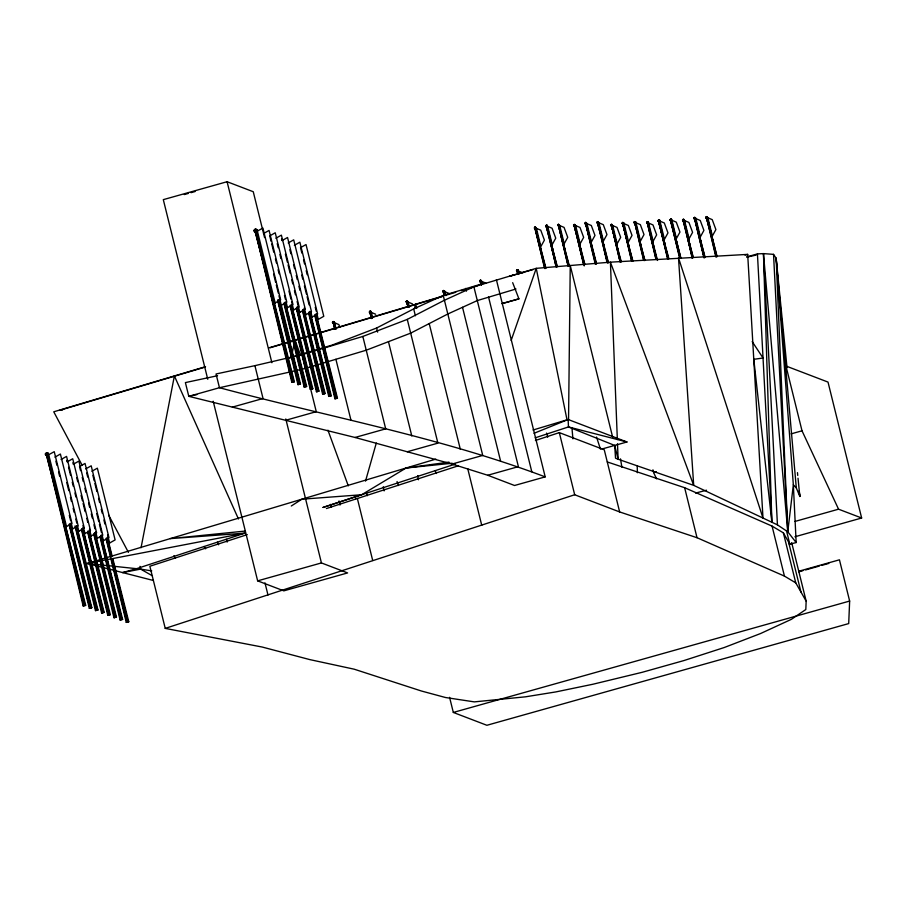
<?xml version="1.0" encoding="UTF-8"?>
<svg xmlns="http://www.w3.org/2000/svg" width="907" height="907" viewBox="0 0 907 907"><rect width="100%" height="100%" fill="white"/><g stroke="black" fill="none" stroke-linecap="round" stroke-linejoin="round"><path stroke-width="1.36" d="M568.542 419.85L570.242 265.513L612.656 437.185M791.664 542.59L806.164 601.16L805.813 609.527L791.403 619.322L760.554 633.539L724.228 647.53L683.867 660.579L642.167 672.302L592.861 684.252L555.855 691.916L525.527 696.814L474.327 701.882L445.473 697.506L421.404 691.009L354.206 669.196L309.809 659.604L262.168 647.031L165.244 628.392L149.859 566.251L247.271 534.608M798.614 571.285L839.44 559.812L849.644 601.058L848.703 623.585L486.889 725.283L453.319 712.448L449.577 697.324M141.05 547.749L174.382 375.94L238.462 518.985M291.102 357.993L295.002 340.08L300.33 354.66M83.149 605.91L83.705 605.604L47.051 455.609L47.731 455.495L65.372 527.182L47.436 453.251L46.608 452.82L45.35 453.976L45.656 455.223L47.096 455.722L45.656 455.223L48.559 454.486L48.252 453.239L46.608 452.82L45.35 453.976L48.252 453.239L45.985 453.613L65.372 527.182L71.993 523.441L54.239 451.686L46.858 455.722L83.149 605.91L83.863 605.91L85.677 605.275L47.731 455.495L48.559 454.486L46.472 455.212M333.923 322.586L332.631 323.028L334.422 322.575L333.765 323.198L335.102 328.549L334.23 321.804L332.438 322.257L333.912 323.198L335.329 328.674M371.904 318.21L370.555 312.858L371.031 311.464L370.011 311.192L369.421 312.688C373.208 312.813 367.879 312.62 370.714 312.235M408.365 306.532L407.322 301.124L406.03 301.566L406.223 302.348L408.014 301.895L406.801 300.852C404.624 302.587 409.805 300.432 406.415 301.351L408.139 306.589M443.908 292.315L443.217 291.011C446.595 290.081 441.426 292.247 443.602 290.512L444.419 291.771L443.013 292.009L444.815 291.544L444.147 292.179L444.815 294.854L444.623 290.773L442.82 291.226L444.577 295.058M481.617 284.503L480.393 280.172L479.814 281.658L481.606 281.204L480.393 280.172L479.622 280.887L481.413 280.433L480.007 280.66L481.368 284.719M518.407 274.163L518.214 270.093L517.194 269.821L516.605 271.318C520.391 271.442 515.063 271.25 517.897 270.864M544.982 268.619L534.699 227.623C538.089 226.705 532.908 228.859 535.085 227.124L535.901 228.383L534.495 228.621L535.357 228.859L541.354 251.534L535.629 228.791L536.298 228.167L535.085 227.124L534.314 227.85L535.243 228.927L536.298 228.167L535.243 228.927L544.37 267.406M556.025 266.839L547.114 226.841C548.78 225.911 544.325 226.648 546.683 226.909L552.68 249.595L546.966 226.841L547.431 225.446L546.411 225.185L545.833 226.671L547.737 226.41L552.08 228.235L555.742 238.167L552.227 244.55L547.737 226.41M575.027 225.446L573.734 225.9L575.14 225.662L574.834 224.675L573.553 225.117L575.344 224.664L573.938 224.902L580.593 248.813L574.868 226.07L575.344 224.664L573.553 225.117L574.482 226.206L575.537 225.435L574.482 226.206L583.609 264.685M603.903 246.035L598.144 221.886L596.851 222.34L597.044 223.111L598.847 222.657L597.634 221.625C595.457 223.36 600.638 221.195 597.248 222.113L603.903 246.035L597.792 223.428L606.919 261.908M635.388 222.634L640.943 246.001L634.957 223.326L633.902 222.306L635.705 221.852L635.388 223.258L634.095 223.088L635.886 222.623L634.492 222.861M658.448 221.195L664.91 244.334L659.196 221.591L659.661 220.186L658.641 219.925L658.063 221.421C661.645 221.705 656.645 221.251 659.355 220.968M671.327 220.14C668.504 220.548 673.81 220.662 670.035 220.582L670.624 219.097L671.645 219.358L671.169 220.752L680.59 258.132M692.891 257.089L684.082 220.639L683.776 219.641L682.483 220.095L684.275 219.641L683.254 219.381L689.524 243.79L683.81 221.036L684.275 219.641L683.254 219.381L682.676 220.866L683.957 221.036C685.59 219.857 680.783 221.523 683.969 220.424M704.875 257.543L695.408 218.689L695.102 217.691L693.81 218.145L695.612 217.691L694.592 217.431L700.85 241.84L695.136 219.097L695.794 218.462L694.592 217.431L693.81 218.145L694.898 219.233L704.24 257.701M712.834 241.001L707.086 216.864L705.793 217.317L705.986 218.088L707.777 217.635L706.564 216.592C704.388 218.326 709.569 216.172 706.19 217.09L712.834 241.001L706.723 218.394L715.861 256.874M365.51 481.129L376.303 443.024M414.465 308.301L415.621 304.219L416.778 308.267M511.151 340.442L536.241 268.347L610.411 262.168L747.685 254.391L762.991 518.056L678.493 257.826L693.696 485.358L777.446 524.87L787.775 531.797L796.165 542.545L789.317 544.347M46.166 453.965L46.608 452.82L47.617 453.602L85.122 605.581M254.833 230.355L255.264 229.199L256.908 229.63L257.225 230.877L255.763 232.101L254.323 231.614L254.017 230.355L255.264 229.199L256.908 229.63L255.264 229.199L254.017 230.355L254.833 230.355L255.763 232.101L272.474 300.376M332.937 322.246L333.209 321.543L334.23 321.804L332.438 322.257L333.731 321.804L335.182 328.753M371.972 318.414L370.521 311.464L369.228 311.917L371.031 311.464L370.011 311.192L370.317 312.994M408.422 306.691L406.801 300.852L408.116 306.77M443.33 291.226L443.602 290.512L444.226 291M516.922 270.535L517.194 269.821L518.214 270.093L516.412 270.547L517.704 270.093L518.464 274.299M534.813 227.838L535.085 227.124L535.708 227.612M546.139 225.888L546.411 225.185L547.431 225.446L545.64 225.9L546.932 225.446L547.227 226.444L557.057 266.885M569.029 266.057L558.395 224.346L564.664 248.756L558.905 224.619L557.612 225.061L559.415 224.607L557.612 225.061L558.553 226.149L559.608 225.39L558.395 224.346L568.372 266M574.947 224.891L574.324 224.403L574.052 225.117L583.643 263.302M591.92 246.863L586.171 222.725L584.879 223.167L585.072 223.95L586.863 223.496L585.65 222.453C583.292 223.519 588.428 222.759 585.65 222.453L591.92 246.863L585.809 224.256L595.264 264.107M607.939 261.998L597.634 221.625L607.282 261.896M611.103 225.083L611.375 224.369L612.395 224.63L611.522 226.172L610.592 225.083L612.395 224.63L610.592 225.083L611.885 224.641L617.633 248.779L611.647 226.104C609.277 225.73 614.606 225.253 611.182 225.639M623.324 222.907L622.315 222.918L623.404 224.086L628.959 246.829L622.429 223.133L622.701 222.419L623.721 222.691L623.279 224.154L621.919 223.145L623.721 222.691M634.412 222.306L634.685 221.591L635.705 221.852L633.902 222.306L635.195 221.864L635.501 222.85L644.65 260.638M653.584 246.285L647.825 222.147L646.544 222.589L648.335 222.136L647.315 221.875L653.584 246.285L648.017 223.53L648.335 222.136L647.315 221.875L646.725 223.36L648.017 223.53L657.53 260.468M658.369 220.639L658.641 219.925L659.661 220.186L657.87 220.639L659.162 220.197L659.457 221.183L664.91 244.334M670.352 219.8L670.624 219.097L671.645 219.358L669.842 219.811L671.135 219.358L671.441 220.356L680.567 257.837M683.889 219.857L683.254 219.381L682.982 220.084L692.574 258.28M694.32 218.145L694.592 217.431L695.216 217.918M706.292 217.306L706.564 216.592L707.199 217.079L716.859 256.715M255.139 231.602L254.323 231.614L257.225 230.877L256.205 231.999L293.789 381.972L292.519 382.289L291.816 382.3L255.513 232.113L262.905 228.076L280.66 299.832L274.027 303.573L254.652 230.004L256.103 229.641L256.409 230.888L274.027 303.573L256.398 231.886L255.706 231.999L292.371 381.983L291.816 382.3M480.948 281.828L481.753 284.503L480.982 281.896L481.606 281.204L480.313 281.658M586.466 223.712C583.156 224.675 588.031 222.453 586.239 224.188L596.284 263.937M623.517 223.678C620.207 224.641 625.082 222.419 623.279 224.154L632.644 261.171M333.844 322.019L332.835 322.03L333.527 323.334M370.634 311.679L369.625 311.691L371.689 318.266M547.034 225.662L546.025 225.673L556.399 266.828M517.818 270.309L516.809 270.32L518.169 274.379L517.001 271.091M621 262.089L611.375 224.369L620.014 260.524M635.308 222.079L634.299 222.09L634.991 223.394L636.011 222.816L640.342 224.641L644.004 234.573L640.501 240.956L636.011 222.816M656.94 259.583L647.315 221.875L656.294 259.402M659.264 220.412L658.255 220.424L667.96 258.824M671.248 219.573L670.239 219.585L670.931 220.889L671.951 220.322L676.293 222.147L679.955 232.079L676.441 238.462L671.951 220.322M291.283 506.004L301.895 499.201L361.655 494.746L455.189 464.112M323.187 507.421L361.655 494.746L406.109 468.001L449.022 462.105M263.563 233.53L269.062 230.435L286.827 302.178L280.195 305.92L299.786 384.024L300.5 384.012L279.118 299.593M275.887 238.235L281.385 235.14L299.14 306.895L292.507 310.636L312.11 388.729L312.813 388.718L291.782 305.659M282.043 240.593L287.542 237.487L305.296 309.242L298.675 312.983L297.337 307.575M288.211 242.951L293.698 239.845L311.464 311.6L304.831 315.341L303.494 309.933M294.367 245.298L299.866 242.203L317.62 313.947L310.988 317.688L330.579 395.792L331.293 395.781L309.911 311.362M47.538 455.609L46.858 455.722M54.908 457.151L60.395 454.044L78.161 525.799L71.528 529.541L91.119 607.633L91.834 607.633L70.451 523.214M61.064 459.498L66.562 456.402L84.317 528.146L77.685 531.887L76.301 526.491M67.22 461.856L72.719 458.749L90.473 530.504L83.841 534.246L103.443 612.338L104.146 612.338L82.764 527.919M73.376 464.203L78.875 461.107L96.641 532.863L90.008 536.604L109.6 614.697L110.314 614.685L89.271 531.627M334.672 328.833L333.368 323.334L334.536 322.767L338.878 324.593L339.796 327.076M85.7 468.919L91.199 465.813L108.953 537.568L102.321 541.309L121.923 619.402L122.626 619.402L101.244 534.983M371.473 318.493L370.158 312.994L371.337 312.416L375.668 314.241M91.856 471.266L97.355 468.171L115.11 539.914L108.489 543.656L107.151 538.248M535.243 228.927L536.411 228.349L540.753 230.174L544.415 240.106L540.901 246.489L536.411 228.349M407.935 306.781L406.96 302.655L408.127 302.076L412.47 303.902M406.96 302.655L408.558 306.623M546.57 226.977L557.329 266.511M568.009 266L558.667 226.081L569.313 265.672M559.721 225.571L564.211 243.711L567.725 237.328L564.063 227.396L559.721 225.571L558.553 226.149M444.407 295.058L443.75 292.315L444.929 291.737L449.26 293.562M293.789 381.972L294.333 381.666L256.398 231.886L255.513 232.113M574.482 226.206L575.65 225.628L579.992 227.453L583.654 237.385L580.14 243.768L575.65 225.628M277.519 300.002L297.972 384.647L299.786 384.024M481.198 284.719L480.551 281.975L481.719 281.397L486.061 283.222M297.972 384.647L300.5 384.012M586.976 223.678L591.466 241.818L594.981 235.435L591.319 225.503L586.976 223.678L585.809 224.256L595.638 264.107M284.004 303.72L304.128 387.006L306.657 386.371L285.274 301.952M304.128 387.006L306.657 386.371M597.792 223.428L598.96 222.85L603.302 224.675L606.964 234.607L603.45 240.99L598.96 222.85M598.212 223.349L608.552 262.951M517.999 274.379L517.341 271.624L518.521 271.046L522.851 272.882M290.161 306.067L310.296 389.364L312.11 388.729M312.813 388.718L310.296 389.364M296.328 308.425L316.452 391.711L318.969 391.076L297.587 306.657M316.452 391.711L318.969 391.076M620.014 261.908L611.647 226.104L621.238 261.59M612.701 225.594L617.191 243.734L620.694 237.351L617.032 227.419L612.701 225.594L611.522 226.172M631.657 261.329L622.86 224.222L624.027 223.644L628.358 225.469L632.032 235.401L628.517 241.784L624.027 223.644M302.485 310.784L322.609 394.069L325.137 393.434L304.094 310.375M322.609 394.069L325.137 393.434M643.641 260.502L634.957 223.326L644.9 260.184M308.641 313.13L328.765 396.416L330.579 395.792M331.293 395.781L328.765 396.416M314.797 315.489L334.932 398.774L337.449 398.139L316.067 313.72M334.932 398.774L337.449 398.139M655.954 259.402L647.473 223.678L648.641 223.099L652.983 224.925L656.645 234.856L653.131 241.239L648.641 223.099M667.609 258.835L658.799 221.727L659.967 221.149L664.309 222.975L667.971 232.906L664.457 239.289L659.967 221.149M670.783 220.889L676.894 243.507L670.783 220.889L679.592 257.996M692.222 258.28L683.81 221.036M683.572 221.172L684.592 220.605L688.923 222.43L692.585 232.362L689.071 238.745L684.592 220.605M695.408 218.689L695.17 219.154M703.877 257.713L694.739 219.233L695.918 218.655L700.249 220.48L703.911 230.412L700.408 236.795L695.918 218.655M705.986 218.088L707.392 217.861M706.723 218.394L707.891 217.816L712.233 219.641L715.895 229.584L712.38 235.956L707.891 217.816M69.181 524.983L89.305 608.268L91.119 607.633M89.305 608.268L91.834 607.633M75.009 525.969L95.473 610.615L97.99 609.98L76.607 525.561M97.99 609.98L95.473 610.615M81.494 529.688L101.629 612.973L103.443 612.338M101.629 612.973L104.146 612.338M87.662 532.035L107.786 615.331L109.6 614.697M110.314 614.685L107.786 615.331M93.818 534.393L113.942 617.678L116.47 617.043L95.088 532.624M113.942 617.678L116.47 617.043M99.974 536.751L120.109 620.037L121.923 619.402M122.626 619.402L120.109 620.037M111.085 559.585L126.266 622.395L128.783 621.749L112.921 559.12M128.783 621.749L126.266 622.395M309.242 351.927L332.166 345.068L376.609 328.017L413.683 308.902L443.24 295.444L483.34 283.472M303.494 354.206L362.834 336.452L407.277 319.389L444.351 300.285L473.896 286.827L513.997 274.844M534.042 433.285L568.145 419.499L626.964 441.981L601.931 449.01M326.441 508.532L458.296 465.813M535.413 440.485L559.313 432.616L604.266 449.793L619.651 511.945L697.018 537.715L784.442 576.104L795.745 582.861L806.164 601.16M165.244 628.392L574.687 494.757L619.651 511.945M245.23 531.06L170.153 538.633L244.811 533.157L137.014 568.53L122.626 572.578L140.619 569.108L151.741 570.9M322.96 507.444L361.655 494.746M535.13 437.854L568.462 426.936L626.964 441.981M289.016 357.982L306.543 352.744M306.872 367.97L366.235 350.204L410.678 333.141L447.752 314.026L477.309 300.568L515.981 288.993M435.813 459.112L87.174 563.474L89.895 564.177M533.033 430.009L568.145 419.499L568.462 426.936L614.697 445.428L618.109 459.225L693.696 485.358L610.411 262.168L617.338 439.521M205.549 366.677L53.751 411.801L82.174 465.291M269.254 347.732L443.727 295.863M446.403 295.07L455.768 292.281M461.119 290.693L465.132 289.492M470.484 287.904L477.173 285.909M204.948 367.131L59.885 410.27L62.628 409.919M270.025 347.789L282.224 344.161M284.934 343.356L302.564 338.107M306.634 336.905L442.208 296.589M533.033 269.594L509.813 276.216L536.241 268.347L567.056 420.043M264.572 237.589L253.257 191.728L227.09 181.717L163.305 199.642L207.76 379.285M184.291 194.563L188.339 193.429M191.037 192.669L195.084 191.536M502.297 303.516L518.929 298.857L512.67 282.667M501.911 303.641L518.929 298.857M745.021 255.139L747.685 254.391M746.767 256.908L757.436 253.903L763.456 253.609L773.535 254.357L776.143 258.268L787.004 367.448M746.96 257.1L756.064 255.105M232.373 407.118L263.041 398.502L254.912 365.657L216.047 373.979L219.46 387.72C328.096 416.721 439.725 437.095 545.198 476.878L496.412 279.775M285.603 420.292L316.271 411.676L305.546 368.355L292.054 371.519M217.544 375.713L185.391 382.595L188.792 396.336L355.034 437.469L385.702 428.852L362.834 336.452M407.232 451.765L437.9 443.149L407.277 319.389M355.034 437.469L452.083 464.044L482.739 455.427L443.24 295.444M452.083 464.044L487.739 475.257L518.396 466.64L473.896 286.827M545.198 476.878L514.53 485.494L487.739 475.257M257.645 580.854L321.429 562.93L347.596 572.929L283.823 590.854L257.645 580.854L213.19 401.223M652.938 469.815L653.596 472.513L656.328 471.742M791.119 433.863L802.015 430.802L838.556 509.19L861.65 518.01L828.012 382.085L785.984 366.02L802.015 430.802M794.986 521.434L838.556 509.19M794.929 536.763L861.65 518.01M798.795 571.841L802.888 570.696M805.609 569.925L819.248 566.093M821.98 565.333L828.794 563.417M453.319 712.448L849.644 601.058M695.578 493.079L706.53 490.211M534.892 228.394L535.788 228.167M546.218 226.455L547.125 226.228M622.86 224.222L632.916 261.012M658.799 221.727L668.856 258.518M695.295 218.474L694.002 218.916L694.898 219.233M694.739 219.233L705.158 257.384M706.485 218.088L707.12 218.258M517.341 271.624L518.6 274.22L517.738 271.488M480.551 281.975L481.798 284.571M443.41 291.782L444.305 291.555M443.75 292.315L445.008 294.911L443.874 292.247M370.158 312.994L372.119 318.334M333.368 323.334L333.016 322.813M292.371 381.983L294.333 381.666M83.705 605.604L85.677 605.275M254.912 365.657L302.144 354.614L305.205 366.984M289.356 372.142L219.46 387.72L188.792 396.336L196.83 394.624M244.811 533.157L87.174 563.474L140.619 569.108L152.421 575.82M406.109 468.001L452.162 463.228M683.413 221.172L693.118 256.602M622.429 223.133L623.211 222.691L628.959 246.829M574.868 226.07L584.89 264.356M535.629 228.791L546.003 268.449M370.555 312.858L372.017 318.21M92.627 564.88L153.26 580.457M607.282 461.946L684.649 487.717L772.072 526.105L783.376 532.863L789.827 544.211L786.437 530.516M670.432 220.367L679.944 257.996M480.2 281.442L481.379 284.571M798.024 478.238L799.838 496.469L796.301 487.898L793.342 484.78L776.143 258.268L787.775 531.797L793.342 484.78L796.165 542.545M203.984 546.524L205.651 548.814M752.186 341.599L763.048 358.016L753.785 359.308L771.88 522.251L763.456 253.609L787.775 531.797L773.535 254.357M108.602 515.051L128.42 552.363M173.917 555.719L175.142 558.259M653.596 472.513L656.543 478.828M217.453 542.193L218.587 544.79M785.984 366.02L786.754 367.902M435.326 470.835L436.312 473.499M327.937 430.19L348.288 485.846M366.394 493.045L367.358 495.687M397.062 481.549L398.468 485.54M596.523 437.061L600.468 449.158M546.615 433.081L547.703 437.185M517.466 271.556L518.169 274.231M334.898 328.606L333.493 323.266L334.853 328.833M226.433 539.348L227.158 542.08M707.267 218.258L717.131 256.556M671.327 220.752L680.84 257.679M586.353 224.12L596.568 263.778M315.817 314.638L317.144 320.046L315.795 314.638L317.144 320.046L323.776 316.305L306.022 244.55L300.523 247.656L301.861 253.064M309.604 312.291L310.988 317.688M292.507 310.636L291.181 305.217M285.025 302.87L286.351 308.278L285.002 302.87L286.351 308.278L292.984 304.537L275.229 232.782L269.73 235.888L271.068 241.296M278.812 300.523L280.195 305.92M100.938 535.901L102.321 541.309M94.838 533.543L96.165 538.951L94.816 533.543L96.165 538.951L102.797 535.209L85.043 463.454L79.544 466.561L80.542 470.62M88.625 531.196L90.008 536.604M82.469 528.849L83.841 534.246M70.145 524.133L71.528 529.541M668.606 258.971L658.913 221.659L667.881 258.676M574.902 226.138L584.63 264.776M535.663 228.859L545.39 267.497M107.4 537.329L112.23 556.399M316.055 315.273L336.894 398.445M309.899 312.926L329.037 389.273M303.403 309.208L324.581 393.74M297.247 306.849L318.425 391.382M291.771 307.224L305.432 361.768M307.133 368.582L308.165 372.675M309.877 379.489L310.897 383.582M285.263 303.505L306.101 386.677M278.766 299.798L295.501 366.598M297.213 373.423L298.233 377.505M298.925 380.237L299.945 384.33M107.4 538.894L111.572 555.991M112.264 558.735L128.08 621.76M101.233 536.536L115.926 595.162M116.606 597.894L118.658 606.08M119.339 608.801L121.391 616.987M94.736 532.817L115.915 617.361M89.26 533.191L90.632 538.645M91.312 541.377L93.364 549.551M94.045 552.284L105.994 600.003M106.686 602.736L107.706 606.817M83.104 530.844L92.321 567.657M94.033 574.471L95.054 578.564M96.766 585.378L97.786 589.471M98.478 592.192L100.518 600.377M101.21 603.098L103.602 612.644M76.596 527.126L97.287 609.992M70.44 524.768L82.401 572.487M83.081 575.219L85.133 583.394M85.814 586.126L87.866 594.3M88.546 597.033L89.566 601.126M90.258 603.847L91.278 607.939M788.58 542.012L800.96 592.01M783.376 532.863L795.745 582.861M772.072 526.105L784.442 576.104M683.254 219.381L683.685 221.104M670.624 219.097L671.055 220.82M658.641 219.925L659.072 221.659M647.315 221.875L647.745 223.61M634.685 221.591L635.104 223.326M622.701 222.419L623.132 224.154M684.649 487.717L697.018 537.715M611.375 224.369L611.794 226.104M597.634 221.625L598.064 223.349M585.65 222.453L586.081 224.188M574.324 224.403L574.755 226.138M558.395 224.346L558.825 226.081M546.411 225.185L546.842 226.909M535.085 227.124L535.515 228.859M559.313 432.616L574.687 494.757M518.521 271.046L519.155 273.642M517.194 269.821L517.614 271.556M488.556 297.043L531.797 471.753M481.719 281.397L482.365 283.982M465.756 288.392L466.436 291.147M462.525 307.303L500.573 461.028M444.929 291.737L445.893 295.625M443.602 290.512L444.033 292.247M467.717 468.613L481.753 525.346M429.215 323.584L460.325 449.282M413.683 308.902L415.383 315.772M408.127 302.076L409.42 307.258M406.801 300.852L407.232 302.587M388.457 341.667L411.801 435.995M376.609 328.017L377.629 332.132M371.337 312.416L372.618 317.597M370.011 311.192L370.441 312.926M334.536 322.767L336.146 329.241M333.209 321.543L333.64 323.266M335.896 359.285L350.986 420.258M303.539 259.844L304.548 263.903M306.215 270.671L307.224 274.73M315.262 307.224L316.271 311.282M316.94 313.992L318.278 319.411M357.324 498.351L372.698 560.492M301.736 275.082L302.745 279.141M304.412 285.92L306.43 294.038M307.099 296.748L309.106 304.865M310.784 311.634L312.121 317.053M355 495.902L355.68 498.657M289.877 249.72L290.886 253.779M293.562 264.606L294.571 268.665M296.249 275.433L297.247 279.503M298.925 286.272L299.934 290.331M304.287 307.927L305.965 314.695M285.399 254.13L287.406 262.259M288.075 264.957L290.093 273.086M291.759 279.855L292.768 283.914M294.446 290.682L295.444 294.741M297.122 301.521L299.798 312.348M281.544 239.04L281.862 240.287M277.225 243.654L278.234 247.713M279.912 254.482L280.909 258.552M288.959 291.034L290.966 299.163M291.635 301.872L293.641 309.99M339.003 500.936L340.034 505.063M271.737 244.006L273.744 252.135M275.422 258.903L276.431 262.962M278.109 269.73L279.107 273.789M284.469 295.455L285.478 299.514M286.147 302.224L287.485 307.643M273.619 274.152L275.626 282.27M276.295 284.979L278.313 293.097M278.982 295.807L290.591 342.563M330.636 504.371L331.316 507.115M257.407 231.183L275.161 302.927M256.273 229.981L256.59 231.24M227.09 181.717L271.885 362.721M285.796 418.943L321.429 562.93M264.98 582.861L267.984 595.026M92.865 475.325L94.203 480.744M94.872 483.454L96.89 491.571M98.557 498.34L99.566 502.41M101.244 509.178L102.242 513.237M103.92 520.006L104.929 524.065M107.604 534.903L109.622 543.021M86.709 472.978L87.707 477.037M96.754 513.589L98.772 521.718M99.441 524.416L101.448 532.545M102.117 535.255L103.455 540.663M82.22 477.388L83.229 481.458M84.907 488.227L85.904 492.286M88.591 503.113L89.589 507.172M91.267 513.94L92.276 518.01M93.943 524.779L94.952 528.838M95.62 531.547L97.298 538.316M76.732 477.74L77.741 481.81M81.086 495.347L82.424 500.755M83.093 503.464L85.111 511.593M86.789 518.362L87.786 522.421M89.464 529.189L91.142 535.958M72.889 462.661L73.195 463.908M68.558 467.264L70.576 475.393M72.243 482.161L73.252 486.22M74.93 492.989L75.939 497.047M82.968 525.482L84.975 533.611M66.721 460.303L67.039 461.55M66.755 482.513L68.773 490.642M70.44 497.41L71.449 501.469M73.127 508.237L74.125 512.296M75.803 519.065L76.812 523.135M77.48 525.833L78.818 531.253M55.905 461.21L56.914 465.268M58.592 472.037L59.59 476.096M69.306 515.357L70.655 520.777M71.324 523.486L72.662 528.894M48.74 454.792L66.506 526.548M46.608 452.82L47.289 455.609M700.85 241.84L694.864 219.165L704.161 257.554M683.957 221.036L689.524 243.79M635.388 223.258L640.943 246.001M612.078 226.036L617.633 248.779M575.027 226.07L580.593 248.813M559.097 226.013L564.664 248.756M547.114 226.841L552.68 249.595M535.788 228.791L541.354 251.534M407.504 302.519L408.49 306.532M315.591 316.849L322.268 344.15M323.946 350.986L325.942 359.172M326.611 361.904L327.949 367.369M331.293 381.019L332.291 385.112M333.969 391.937L334.966 396.042M314.967 314.525L335.477 398.468M308.811 312.167L329.32 396.11M302.655 309.82L323.164 393.751M296.782 308.425L298.777 316.611M299.446 319.343L301.453 327.54M302.122 330.261L305.126 342.551M306.804 349.376L307.802 353.481M309.48 360.306L311.475 368.491M313.153 375.328L314.151 379.421M315.829 386.246L317.155 391.711M296.487 307.462L317.008 391.405M290.954 307.428L296.963 332.007M297.632 334.74L299.639 342.937M300.308 345.658L301.646 351.122M302.314 353.855L303.312 357.948M304.99 364.773L305.988 368.877M307.654 375.702L309.661 383.888M310.33 386.62L310.999 389.352M290.331 305.115L310.84 389.046M284.174 302.757L304.684 386.699M278.302 301.362L283.313 321.838M283.982 324.57L289.662 347.778M291.328 354.603L293.335 362.8M294.004 365.532L295.342 370.997M278.007 300.398L298.528 384.341M273.143 303.108L275.15 311.294M275.819 314.026L278.823 326.316M279.492 329.048L281.499 337.234M282.168 339.966L285.172 352.256M286.839 359.081L287.848 363.174M289.514 369.999L291.521 378.196M106.3 538.134L126.821 622.077M100.428 536.74L120.654 619.719M93.988 533.429L114.656 617.678M87.82 531.083L108.341 615.014M81.664 528.724L102.185 612.667M75.508 526.366L96.017 610.309M69.635 524.972L75.644 549.551M76.313 552.284L78.319 560.469M78.988 563.202L81.993 575.492M83.671 582.317L84.668 586.41M86.346 593.246L88.342 601.432M69.351 524.019L89.861 607.951M706.848 218.326L716.213 256.874M683.538 221.104L692.495 258.132M647.587 223.61L656.226 259.255M634.957 223.326L643.913 260.343M632.009 261.329L623.007 224.222L631.941 261.171M611.647 226.104L620.275 261.749M597.906 223.36L607.531 263.121M574.596 226.138L584.221 265.898M558.667 226.081L568.292 265.842M546.683 226.909L556.32 266.681M480.665 281.907L481.334 284.639M407.084 302.587L408.071 306.702M370.283 312.926L371.655 318.493M106.142 539.098L110.427 556.853M139.973 566.353L140.619 569.108M383.298 486.753L384.137 490.891M417.73 475.574L418.467 479.758M620.479 458.874L621.907 467.218M799.43 493.68L799.838 496.469L799.18 490.902M797.468 472.626L797.741 475.438M571.92 427.605L572.929 438.852M776.143 258.268L796.301 487.898M614.697 445.428L615.524 458.182L618.109 459.225L617.497 443.738M757.436 253.903L771.88 522.251M763.456 253.609L777.446 524.87M637.236 465.676L637.36 472.74M406.608 302.122L408.014 301.895L406.608 302.122M558.202 225.616L559.608 225.39L558.202 225.616M597.441 222.895L598.847 222.657L597.441 222.895M647.122 223.145L648.528 222.907L647.122 223.145M77.685 531.887L76.335 526.479L77.685 531.887"/></g></svg>
